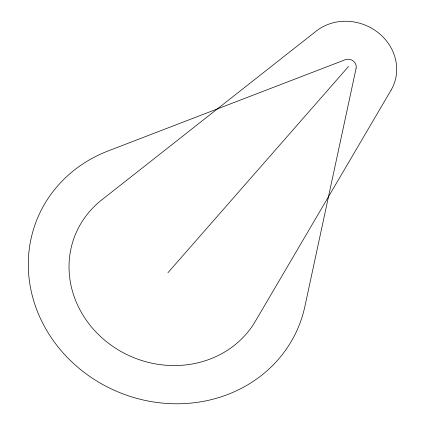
<?xml version="1.0" encoding="UTF-8"?>
<svg xmlns="http://www.w3.org/2000/svg" width="425" height="425" viewBox="0 0 425 425"><rect width="100%" height="100%" fill="white"/><g stroke="black" fill="none" stroke-linecap="round" stroke-linejoin="round"><path stroke-width="0.64" d="M167.944 272.712L348.548 66.449M356.102 68.303L304.911 306.351A141.355 129.232 22.5 0 1 82.094 370.781A141.355 129.232 22.5 0 1 108.115 150.955L345.233 59.734A7.799 7.129 22.5 0 1 353.281 61.03A7.799 7.129 22.5 0 1 356.102 68.303M391.069 90.142L255.292 321.396A100.13 91.545 22.5 0 1 107.121 342.178A100.13 91.545 22.5 0 1 101.618 200.016L316.264 31.062A48.742 44.561 22.5 0 1 378.154 32.635A48.742 44.561 22.5 0 1 391.069 90.142"/></g></svg>
